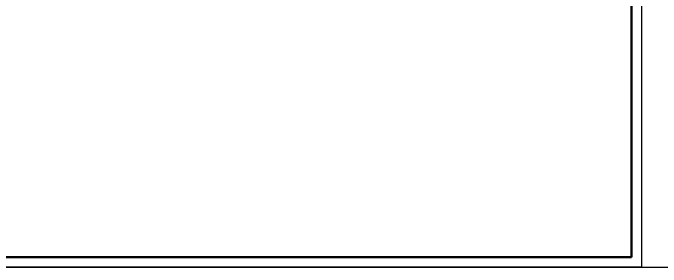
# Model space of a CAD drawing. Header units: millimetres. Extents: x -273 to 3634, y 3015 to 4572.
# Drawn here: x 2473.4 to 2802.7, y 3609.3 to 3738.3 of the extents above; entities that cross this region are included whole.
import ezdxf

# ---------------------------------------------------------------- set-up
doc = ezdxf.new("R2010")
doc.units = ezdxf.units.MM
doc.layers.add('@', color=250, linetype='Continuous', lineweight=60)

msp = doc.modelspace()

# ---------------------------------------------------------------- linework, layer by layer
at = {"color": 7, "lineweight": 15}
msp.add_line((2792.716, 4203.3), (2792.716, 3609.3), dxfattribs=at)
at = {"layer": '@', "color": 0, "lineweight": 30}
for p, q in [((2792.716, 4203.3), (2792.716, 3609.3)), ((1951.716, 3609.3), (2792.716, 3609.3)), ((1951.716, 3609.3), (2792.716, 3609.3)), ((2792.716, 3609.3), (1951.716, 3609.3)), ((1951.716, 3609.3), (2792.716, 3609.3)), ((2792.716, 3609.3), (3633.716, 3609.3))]:
    msp.add_line(p, q, dxfattribs=at)
at = {"layer": '@', "color": 0, "lineweight": 50}
for p, q in [((2787.716, 4198.3), (2787.716, 3614.3)), ((2787.716, 3614.3), (1971.716, 3614.3))]:
    msp.add_line(p, q, dxfattribs=at)

doc.saveas('drawing.dxf')
